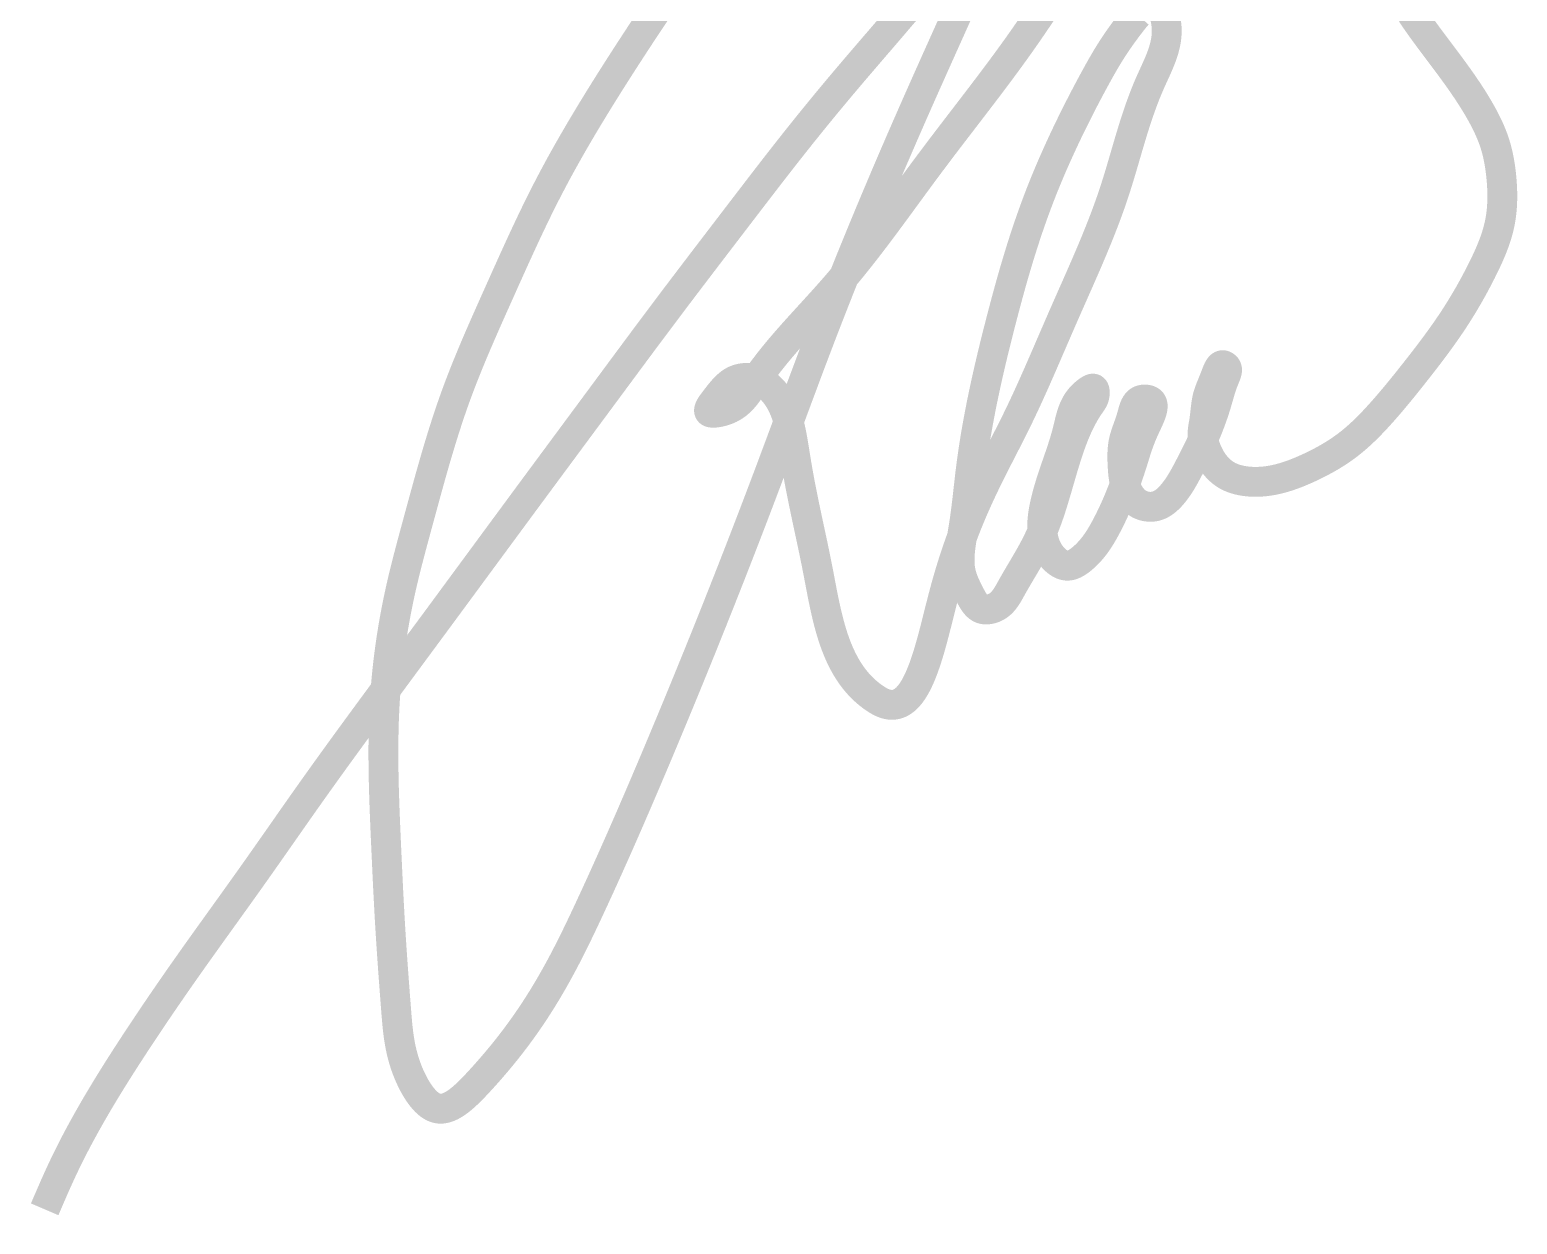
# Model space of a CAD drawing. Header units: inches. Extents: x 541671 to 837720, y 76128 to 1008472.
# Drawn here: x 822024 to 827547, y 789553 to 793988 of the extents above; entities that cross this region are included whole.
import ezdxf
from ezdxf.enums import TextEntityAlignment as Align

# ---------------------------------------------------------------- set-up
doc = ezdxf.new("R2010")
doc.units = ezdxf.units.IN
doc.header["$MEASUREMENT"] = 0
doc.layers.get('0').update_dxf_attribs({"lineweight": 18})
for name, color, linetype, lineweight in [('ISO', 153, 'Continuous', 15), ('LC Net thay', 7, 'Continuous', 25), ('LC Text1', 3, 'Continuous', 20)]:
    doc.layers.add(name, color=color, linetype=linetype, lineweight=lineweight)
doc.styles.add('Khungten', font='VHAVAN_2.TTF', dxfattribs={"width": 0.8, "height": 5000})
doc.styles.add('Title', font='VHAVAN_2.TTF', dxfattribs={"width": 0.8})

# ---------------------------------------------------------------- blocks, each defined once
blk = doc.blocks.new('lcdi fix')
at = {"layer": 'ISO', "ltscale": 2, "const_width": 20}
for points in [[(38894.1, -315.59), (38895.41, -317.57), (38896.37, -318.97), (38897.33, -320.37), (38899.27, -323.15), (38901.24, -325.91), (38903.23, -328.66), (38905.24, -331.39), (38907.26, -334.12), (38909.3, -336.84), (38914.29, -343.47), (38917.46, -347.7), (38919.49, -350.42), (38921.5, -353.15), (38923.5, -355.9), (38925.48, -358.66), (38927.44, -361.43), (38929.37, -364.22), (38931.27, -367.03), (38932.21, -368.44), (38933.14, -369.86), (38934.07, -371.29), (38934.98, -372.72), (38935.88, -374.16), (38936.77, -375.6), (38937.66, -377.06), (38938.53, -378.52), (38939.71, -380.55), (38940.23, -381.46), (38941.07, -382.95), (38941.89, -384.44), (38942.69, -385.94), (38943.48, -387.46), (38944.25, -388.98), (38945, -390.51), (38945.72, -392.05), (38946.42, -393.59), (38947.1, -395.15), (38947.75, -396.72), (38948.37, -398.3), (38948.97, -399.89), (38949.53, -401.48), (38950.05, -403.08), (38950.55, -404.71), (38951.02, -406.34), (38951.45, -407.98), (38951.85, -409.62), (38952.22, -411.28), (38952.56, -412.94), (38952.88, -414.61), (38953.17, -416.28), (38953.44, -417.97), (38953.68, -419.65), (38953.9, -421.34), (38954.11, -423.04), (38954.29, -424.81), (38954.45, -426.44), (38954.6, -428.15), (38954.72, -429.86), (38954.82, -431.57), (38954.9, -433.28), (38954.96, -434.99), (38955, -436.69), (38955.01, -438.4), (38954.99, -440.11), (38954.94, -441.81), (38954.87, -443.52), (38954.77, -445.21), (38954.64, -446.91), (38954.48, -448.6), (38954.28, -450.28), (38954.05, -451.96), (38953.79, -453.63), (38953.49, -455.3), (38953.23, -456.61), (38952.79, -458.6), (38952.39, -460.24), (38951.95, -461.88), (38951.48, -463.5), (38950.98, -465.12), (38950.45, -466.73), (38949.9, -468.34), (38949.32, -469.93), (38948.71, -471.52), (38948.09, -473.11), (38947.44, -474.69), (38946.77, -476.26), (38946.09, -477.82), (38945.39, -479.38), (38944.67, -480.93), (38943.94, -482.48), (38943.21, -484.02), (38941.83, -486.82), (38940.94, -488.62), (38939.39, -491.66), (38937.81, -494.68), (38936.21, -497.68), (38934.58, -500.66), (38932.92, -503.62), (38931.22, -506.56), (38929.5, -509.47), (38927.75, -512.37), (38925.97, -515.25), (38924.15, -518.12), (38922.72, -520.33), (38920.43, -523.78), (38918.52, -526.58), (38916.59, -529.37), (38914.63, -532.13), (38912.64, -534.89), (38910.64, -537.63), (38908.61, -540.35), (38906.57, -543.07), (38904.51, -545.77), (38902.44, -548.46), (38900.35, -551.15), (38898.26, -553.82), (38895.41, -557.43), (38891.94, -561.81), (38889.82, -564.46), (38887.68, -567.09), (38885.54, -569.72), (38883.37, -572.33), (38881.19, -574.93), (38878.99, -577.52), (38876.77, -580.08), (38874.52, -582.63), (38872.88, -584.46), (38871.1, -586.41), (38869.94, -587.66), (38868.78, -588.9), (38867.6, -590.13), (38866.42, -591.36), (38865.22, -592.57), (38864.02, -593.77), (38862.8, -594.96), (38861.57, -596.13), (38860.33, -597.29), (38859.08, -598.44), (38857.81, -599.57), (38856.53, -600.68), (38855.23, -601.77), (38853.92, -602.85), (38852.6, -603.9), (38851.87, -604.47), (38849.9, -605.95), (38848.52, -606.94), (38847.14, -607.91), (38845.73, -608.87), (38844.32, -609.8), (38842.89, -610.71), (38841.44, -611.61), (38839.99, -612.49), (38838.52, -613.35), (38837.04, -614.19), (38835.55, -615.01), (38834.06, -615.82), (38832.55, -616.61), (38831.03, -617.39), (38829.5, -618.15), (38827.97, -618.9), (38826.43, -619.63), (38824.83, -620.37), (38823.32, -621.05), (38821.76, -621.74), (38820.19, -622.41), (38818.61, -623.06), (38817.03, -623.69), (38815.44, -624.3), (38813.84, -624.88), (38812.23, -625.44), (38810.62, -625.97), (38809, -626.47), (38807.37, -626.93), (38805.73, -627.37), (38804.08, -627.77), (38802.42, -628.13), (38801.5, -628.32), (38800.76, -628.46), (38799.92, -628.6), (38799.08, -628.74), (38798.24, -628.87), (38797.4, -628.98), (38796.56, -629.09), (38795.71, -629.18), (38794.87, -629.26), (38794.02, -629.33), (38793.17, -629.39), (38792.32, -629.43), (38791.47, -629.47), (38790.62, -629.49), (38789.77, -629.49), (38788.92, -629.49), (38788.06, -629.47), (38787.21, -629.43), (38786.36, -629.38), (38785.5, -629.32), (38784.65, -629.24), (38783.47, -629.11), (38782.95, -629.05), (38782.09, -628.92), (38781.24, -628.79), (38780.4, -628.63), (38779.55, -628.46), (38778.72, -628.27), (38777.88, -628.06), (38777.06, -627.83), (38776.24, -627.59), (38775.42, -627.32), (38774.62, -627.03), (38773.83, -626.72), (38773.04, -626.39), (38772.27, -626.03), (38771.51, -625.65), (38770.76, -625.25), (38769.68, -624.61), (38769.31, -624.37), (38768.61, -623.89), (38767.92, -623.39), (38767.25, -622.87), (38766.59, -622.32), (38765.95, -621.76), (38765.33, -621.17), (38764.72, -620.57), (38764.13, -619.95), (38763.56, -619.31), (38763.01, -618.66), (38762.47, -618), (38761.95, -617.32), (38761.46, -616.66), (38760.96, -615.93), (38760.49, -615.22), (38760.04, -614.5), (38759.61, -613.77), (38759.19, -613.03), (38758.79, -612.29), (38758.4, -611.53), (38758.03, -610.77), (38757.67, -610), (38757.33, -609.22), (38756.99, -608.43), (38756.68, -607.64), (38756.37, -606.84), (38756.08, -606.04), (38755.9, -605.53), (38755.52, -604.41), (38755.27, -603.59), (38755.03, -602.76), (38754.82, -601.94), (38754.64, -601.11), (38754.49, -600.27), (38754.38, -599.44), (38754.34, -599.02), (38754.31, -598.64), (38754.28, -598.19), (38754.27, -597.77), (38754.28, -596.94), (38754.31, -596.1), (38754.38, -595.26), (38754.47, -594.42), (38754.59, -593.58), (38754.71, -592.74), (38754.85, -591.89), (38755.14, -590.19), (38755.37, -588.83), (38755.66, -586.75), (38755.87, -585.01), (38756.07, -583.27), (38756.26, -581.54), (38756.45, -579.84), (38756.67, -578.16), (38756.78, -577.33), (38756.9, -576.51), (38757.04, -575.71), (38757.18, -574.91), (38757.34, -574.13), (38757.49, -573.46), (38757.69, -572.62), (38757.89, -571.88), (38758.11, -571.15), (38758.34, -570.42), (38758.58, -569.7), (38758.83, -568.98), (38759.1, -568.25), (38759.38, -567.52), (38759.67, -566.78), (38759.97, -566.03), (38760.28, -565.26), (38760.6, -564.48), (38760.93, -563.67), (38761.28, -562.84), (38761.63, -561.98), (38761.98, -561.09), (38762.35, -560.16), (38762.73, -559.21), (38762.92, -558.71), (38763.05, -558.35), (38763.5, -557.17), (38763.9, -556.13), (38764.11, -555.62), (38764.33, -555.12), (38764.55, -554.63), (38764.77, -554.17), (38765.01, -553.72), (38765.25, -553.3), (38765.5, -552.91), (38765.76, -552.56), (38765.9, -552.4), (38766.03, -552.24), (38766.17, -552.1), (38766.32, -551.97), (38766.46, -551.85), (38766.61, -551.74), (38766.76, -551.65), (38766.92, -551.56), (38767.07, -551.5), (38767.24, -551.44), (38767.4, -551.4), (38767.57, -551.38), (38767.74, -551.37), (38767.92, -551.38), (38768.1, -551.4), (38768.36, -551.46), (38768.47, -551.5), (38768.66, -551.57), (38768.85, -551.66), (38769.04, -551.77), (38769.22, -551.89), (38769.4, -552.01), (38769.57, -552.15), (38769.74, -552.3), (38769.95, -552.52), (38770.02, -552.61), (38770.15, -552.78), (38770.25, -552.95), (38770.35, -553.12), (38770.43, -553.3), (38770.5, -553.48), (38770.56, -553.67), (38770.6, -553.86), (38770.63, -554.06), (38770.66, -554.25), (38770.67, -554.45), (38770.66, -554.87), (38770.62, -555.29), (38770.55, -555.72), (38770.45, -556.16), (38770.33, -556.61), (38770.18, -557.06), (38770.02, -557.52), (38769.85, -557.98), (38769.47, -558.9), (38769.15, -559.68), (38768.73, -560.72), (38768.38, -561.6), (38768.05, -562.47), (38767.74, -563.33), (38767.44, -564.18), (38767.15, -565.01), (38766.87, -565.83), (38766.61, -566.64), (38766.35, -567.45), (38766.1, -568.24), (38765.63, -569.82), (38765.18, -571.37), (38764.74, -572.91), (38763.85, -575.99), (38763.58, -576.9), (38762.91, -579.11), (38762.41, -580.68), (38761.89, -582.27), (38761.35, -583.87), (38760.79, -585.48), (38760.22, -587.08), (38759.63, -588.7), (38759.02, -590.31), (38758.4, -591.92), (38757.77, -593.52), (38757.12, -595.12), (38756.43, -596.78), (38755.78, -598.3), (38755.09, -599.87), (38754.4, -601.43), (38753.69, -602.99), (38752.98, -604.53), (38752.25, -606.07), (38751.52, -607.6), (38750.03, -610.65), (38748.51, -613.67), (38746.97, -616.67), (38744.76, -620.9), (38743.84, -622.64), (38743.04, -624.12), (38742.24, -625.6), (38741.41, -627.06), (38740.56, -628.52), (38739.69, -629.97), (38738.78, -631.41), (38738.31, -632.12), (38737.84, -632.83), (38737.35, -633.53), (38736.85, -634.23), (38736.35, -634.93), (38735.83, -635.62), (38735.29, -636.31), (38734.69, -637.06), (38734.19, -637.66), (38733.62, -638.33), (38733.03, -638.99), (38732.43, -639.63), (38731.81, -640.26), (38731.18, -640.87), (38730.54, -641.46), (38729.88, -642.03), (38729.2, -642.58), (38728.51, -643.09), (38727.8, -643.57), (38727.08, -644.03), (38726.71, -644.24), (38726.34, -644.44), (38725.96, -644.63), (38725.58, -644.82), (38725.19, -644.99), (38724.81, -645.15), (38724.41, -645.31), (38724.01, -645.45), (38723.61, -645.58), (38723.21, -645.69), (38722.76, -645.81), (38722.38, -645.89), (38721.96, -645.97), (38721.54, -646.04), (38721.12, -646.1), (38720.69, -646.14), (38720.26, -646.17), (38719.82, -646.19), (38719.39, -646.2), (38718.96, -646.2), (38718.52, -646.18), (38718.09, -646.15), (38717.65, -646.11), (38717.22, -646.06), (38716.79, -646), (38716.35, -645.92), (38715.93, -645.84), (38715.5, -645.74), (38715.08, -645.63), (38714.66, -645.51), (38714.24, -645.38), (38713.83, -645.23), (38713.42, -645.08), (38713.02, -644.91), (38712.63, -644.73), (38712.24, -644.55), (38711.85, -644.35), (38711.62, -644.22), (38711.11, -643.92), (38710.75, -643.69), (38710.39, -643.44), (38710.04, -643.19), (38709.7, -642.93), (38709.37, -642.66), (38709.04, -642.38), (38708.73, -642.1), (38708.41, -641.8), (38708.11, -641.5), (38707.81, -641.19), (38707.52, -640.87), (38706.96, -640.21), (38706.43, -639.52), (38705.92, -638.81), (38705.45, -638.08), (38705, -637.34), (38704.57, -636.57), (38704.18, -635.79), (38703.81, -635), (38703.47, -634.2), (38703.14, -633.35), (38702.87, -632.59), (38702.6, -631.77), (38702.36, -630.96), (38702.15, -630.14), (38701.95, -629.31), (38701.78, -628.48), (38701.62, -627.65), (38701.48, -626.82), (38701.36, -625.98), (38701.25, -625.14), (38701.15, -624.29), (38701.06, -623.45), (38700.99, -622.6), (38700.86, -620.89), (38700.75, -619.04), (38700.67, -617.45), (38700.6, -615.73), (38700.56, -614), (38700.55, -612.28), (38700.55, -611.42), (38700.57, -610.57), (38700.6, -609.71), (38700.64, -608.87), (38700.7, -608.02), (38700.77, -607.18), (38700.85, -606.35), (38700.95, -605.52), (38701.06, -604.7), (38701.19, -603.89), (38701.28, -603.41), (38701.51, -602.28), (38701.7, -601.49), (38701.89, -600.7), (38702.11, -599.92), (38702.34, -599.14), (38702.57, -598.36), (38702.82, -597.59), (38703.35, -596.03), (38703.9, -594.46), (38704.47, -592.87), (38705.04, -591.25), (38705.33, -590.43), (38705.61, -589.59), (38705.9, -588.75), (38706.17, -587.89), (38706.45, -587.02), (38706.71, -586.13), (38706.85, -585.65), (38707.22, -584.31), (38707.73, -582.46), (38708, -581.56), (38708.29, -580.67), (38708.44, -580.23), (38708.61, -579.8), (38708.77, -579.39), (38708.95, -578.98), (38709.14, -578.58), (38709.34, -578.19), (38709.54, -577.82), (38709.76, -577.46), (38710, -577.12), (38710.24, -576.79), (38710.5, -576.47), (38710.77, -576.18), (38711.06, -575.91), (38711.37, -575.65), (38711.69, -575.42), (38712.04, -575.2), (38712.4, -575.01), (38712.95, -574.78), (38713.17, -574.71), (38713.59, -574.59), (38714.03, -574.5), (38714.47, -574.43), (38714.92, -574.39), (38715.38, -574.37), (38715.83, -574.38), (38716.28, -574.4), (38716.73, -574.45), (38717.16, -574.52), (38717.58, -574.61), (38717.98, -574.73), (38718.36, -574.86), (38718.78, -575.05), (38719.04, -575.19), (38719.33, -575.38), (38719.6, -575.59), (38719.83, -575.82), (38720.04, -576.07), (38720.23, -576.34), (38720.39, -576.62), (38720.52, -576.91), (38720.63, -577.23), (38720.72, -577.55), (38720.78, -577.89), (38720.83, -578.25), (38720.85, -578.61), (38720.85, -578.99), (38720.83, -579.39), (38720.8, -579.79), (38720.75, -580.2), (38720.68, -580.63), (38720.59, -581.06), (38720.49, -581.5), (38720.38, -581.95), (38720.25, -582.41), (38720.11, -582.88), (38719.95, -583.35), (38719.79, -583.83), (38719.61, -584.32), (38719.43, -584.81), (38719.23, -585.3), (38718.82, -586.3), (38718.39, -587.31), (38717.93, -588.33), (38717.46, -589.35), (38716.51, -591.38), (38716.04, -592.37), (38715.6, -593.34), (38715.15, -594.32), (38714.73, -595.26), (38714.32, -596.19), (38713.93, -597.09), (38713.56, -597.98), (38713.2, -598.85), (38712.86, -599.71), (38712.53, -600.56), (38712.21, -601.39), (38711.91, -602.2), (38711.61, -603.01), (38711.32, -603.8), (38711.05, -604.59), (38710.78, -605.36), (38710.52, -606.13), (38710.27, -606.89), (38709.78, -608.38), (38709.31, -609.86), (38708.41, -612.79), (38707.96, -614.26), (38707.38, -616.13), (38707.04, -617.22), (38706.56, -618.72), (38706.06, -620.24), (38705.55, -621.78), (38705.03, -623.32), (38704.5, -624.88), (38703.95, -626.45), (38703.39, -628.03), (38702.82, -629.61), (38702.23, -631.21), (38701.63, -632.81), (38701.02, -634.41), (38700.4, -636.02), (38699.76, -637.63), (38699.11, -639.24), (38698.45, -640.85), (38697.78, -642.46), (38697.1, -644.06), (38696.4, -645.66), (38695.69, -647.26), (38694.97, -648.85), (38694.24, -650.43), (38693.5, -652.01), (38692.74, -653.57), (38691.98, -655.13), (38691.2, -656.67), (38690.42, -658.19), (38689.62, -659.71), (38688.82, -661.18), (38687.99, -662.68), (38687.15, -664.15), (38686.3, -665.59), (38685.42, -667.02), (38684.52, -668.42), (38683.58, -669.81), (38683.1, -670.5), (38682.61, -671.18), (38682.11, -671.86), (38681.6, -672.53), (38681.08, -673.19), (38680.55, -673.85), (38680.01, -674.51), (38679.45, -675.16), (38678.88, -675.81), (38678.3, -676.44), (38677.7, -677.08), (38677.09, -677.71), (38676.46, -678.33), (38675.82, -678.95), (38675.16, -679.56), (38674.6, -680.06), (38673.79, -680.76), (38673.09, -681.35), (38672.37, -681.92), (38671.63, -682.47), (38670.89, -682.99), (38670.13, -683.48), (38669.75, -683.71), (38669.37, -683.93), (38668.98, -684.14), (38668.59, -684.34), (38668.21, -684.53), (38667.81, -684.71), (38667.42, -684.87), (38667.03, -685.02), (38666.64, -685.15), (38666.24, -685.27), (38665.85, -685.37), (38665.45, -685.46), (38665.05, -685.53), (38664.66, -685.58), (38664.26, -685.62), (38663.86, -685.63), (38663.47, -685.63), (38663.07, -685.6), (38662.68, -685.56), (38662.28, -685.5), (38661.89, -685.42), (38661.5, -685.32), (38661.11, -685.2), (38660.72, -685.07), (38660.33, -684.92), (38659.95, -684.76), (38659.57, -684.58), (38659.19, -684.38), (38658.81, -684.18), (38658.44, -683.96), (38658.07, -683.72), (38657.71, -683.47), (38657.34, -683.22), (38656.99, -682.95), (38656.63, -682.67), (38656.28, -682.38), (38655.94, -682.08), (38655.6, -681.77), (38654.94, -681.13), (38654.3, -680.46), (38653.69, -679.77), (38653.1, -679.06), (38652.54, -678.33), (38652.07, -677.68), (38651.51, -676.84), (38651.04, -676.09), (38650.6, -675.33), (38650.19, -674.57), (38649.81, -673.79), (38649.46, -673.02), (38649.13, -672.23), (38648.83, -671.44), (38648.56, -670.65), (38648.31, -669.85), (38648.08, -669.05), (38647.87, -668.24), (38647.69, -667.42), (38647.56, -666.81), (38647.38, -665.78), (38647.25, -664.96), (38647.15, -664.13), (38647.06, -663.29), (38646.99, -662.46), (38646.94, -661.62), (38646.9, -660.78), (38646.88, -659.93), (38646.88, -659.08), (38646.89, -658.24), (38646.92, -657.39), (38646.96, -656.53), (38647.01, -655.68), (38647.08, -654.83), (38647.16, -653.97), (38647.25, -653.11), (38647.35, -652.26), (38647.47, -651.4), (38647.59, -650.55), (38647.87, -648.83), (38648.18, -647.13), (38648.52, -645.42), (38648.89, -643.75), (38649.28, -642.04), (38649.7, -640.36), (38650.13, -638.69), (38650.58, -637.03), (38651.04, -635.38), (38651.53, -633.73), (38652.02, -632.09), (38652.53, -630.45), (38653.05, -628.82), (38654.11, -625.58), (38655.2, -622.35), (38656.3, -619.13), (38657.41, -615.93), (38658.51, -612.73), (38659.59, -609.53), (38660.64, -606.33), (38661.15, -604.73), (38661.65, -603.13), (38662.13, -601.53), (38662.6, -599.92), (38663.05, -598.31), (38663.49, -596.7), (38664, -594.72), (38664.31, -593.46), (38665.08, -590.22), (38665.47, -588.6), (38665.89, -586.99), (38666.11, -586.19), (38666.34, -585.39), (38666.58, -584.6), (38666.83, -583.81), (38667.1, -583.02), (38667.38, -582.24), (38667.68, -581.46), (38667.99, -580.69), (38668.33, -579.92), (38668.68, -579.16), (38669.06, -578.4), (38669.46, -577.66), (38669.89, -576.91), (38670.34, -576.18), (38670.82, -575.46), (38671.33, -574.74), (38671.87, -574.03), (38672.45, -573.33), (38673.05, -572.64), (38673.69, -571.96), (38674.37, -571.29), (38674.72, -570.96), (38675.08, -570.63), (38675.45, -570.31), (38675.83, -569.98), (38676.22, -569.66), (38676.62, -569.35), (38677.04, -569.03), (38677.46, -568.72), (38677.78, -568.49), (38678.33, -568.11), (38678.78, -567.83), (38679.22, -567.57), (38679.43, -567.46), (38679.64, -567.35), (38679.85, -567.26), (38680.05, -567.19), (38680.25, -567.13), (38680.44, -567.08), (38680.62, -567.06), (38680.79, -567.05), (38680.95, -567.07), (38681.1, -567.11), (38681.23, -567.16), (38681.37, -567.26), (38681.48, -567.37), (38681.59, -567.5), (38681.68, -567.65), (38681.76, -567.82), (38681.83, -568.01), (38681.9, -568.21), (38681.95, -568.42), (38681.99, -568.65), (38682.02, -568.88), (38682.05, -569.13), (38682.08, -569.63), (38682.07, -570.15), (38682.03, -570.87), (38681.99, -571.17), (38681.92, -571.65), (38681.82, -572.11), (38681.71, -572.56), (38681.58, -572.99), (38681.43, -573.4), (38681.27, -573.8), (38681.1, -574.19), (38680.91, -574.57), (38680.72, -574.94), (38680.51, -575.3), (38680.3, -575.65), (38679.85, -576.33), (38679.38, -577), (38678.84, -577.76), (38677.54, -579.69), (38676.65, -581.07), (38675.79, -582.47), (38674.96, -583.89), (38674.15, -585.34), (38673.36, -586.8), (38672.59, -588.28), (38671.85, -589.79), (38671.12, -591.31), (38670.41, -592.84), (38669.73, -594.39), (38669.06, -595.96), (38668.41, -597.54), (38667.77, -599.13), (38667.15, -600.73), (38666.54, -602.35), (38665.95, -603.97), (38665.37, -605.6), (38664.81, -607.24), (38664.25, -608.89), (38663.71, -610.54), (38663.17, -612.2), (38662.13, -615.53), (38661.11, -618.87), (38660.02, -622.55), (38659.15, -625.54), (38658.18, -628.87), (38657.22, -632.18), (38656.26, -635.48), (38655.28, -638.76), (38654.29, -642.03), (38653.28, -645.28), (38652.76, -646.89), (38652.23, -648.5), (38651.69, -650.11), (38651.15, -651.7), (38650.59, -653.29), (38650.02, -654.87), (38649.44, -656.45), (38648.84, -658.02), (38648.23, -659.58), (38647.6, -661.13), (38646.96, -662.67), (38646.31, -664.21), (38645.63, -665.73), (38644.64, -667.87), (38644.22, -668.76), (38643.49, -670.26), (38642.74, -671.75), (38641.97, -673.23), (38641.19, -674.71), (38640.39, -676.18), (38639.58, -677.64), (38638.76, -679.11), (38637.09, -682.03), (38635.39, -684.95), (38633.66, -687.88), (38631.92, -690.82), (38630.18, -693.78), (38628.44, -696.77), (38627.58, -698.28), (38626.35, -700.47), (38625.02, -702.86), (38624.15, -704.38), (38623.71, -705.12), (38623.25, -705.86), (38622.78, -706.58), (38622.29, -707.29), (38621.79, -707.99), (38621.27, -708.66), (38620.73, -709.31), (38620.16, -709.94), (38619.57, -710.54), (38619.26, -710.84), (38618.95, -711.12), (38618.63, -711.4), (38618.3, -711.67), (38617.97, -711.93), (38617.63, -712.18), (38617.27, -712.43), (38616.91, -712.66), (38616.55, -712.89), (38616.01, -713.19), (38615.78, -713.31), (38615.38, -713.51), (38614.98, -713.7), (38614.57, -713.87), (38614.15, -714.04), (38613.73, -714.19), (38613.3, -714.33), (38612.87, -714.46), (38612.43, -714.57), (38611.99, -714.67), (38611.56, -714.76), (38611.12, -714.83), (38610.68, -714.89), (38610.24, -714.93), (38609.81, -714.96), (38609.38, -714.97), (38608.95, -714.96), (38608.53, -714.93), (38608.11, -714.89), (38607.7, -714.83), (38607.29, -714.75), (38606.9, -714.65), (38606.47, -714.52), (38606.14, -714.39), (38605.77, -714.23), (38605.41, -714.06), (38605.07, -713.86), (38604.73, -713.65), (38604.4, -713.42), (38604.07, -713.17), (38603.76, -712.91), (38603.45, -712.64), (38603.15, -712.35), (38602.86, -712.05), (38602.58, -711.73), (38602.3, -711.41), (38602.03, -711.07), (38601.76, -710.72), (38601.5, -710.37), (38601.25, -710.01), (38600.75, -709.25), (38600.28, -708.48), (38599.82, -707.68), (38599.37, -706.87), (38598.25, -704.71), (38597.69, -703.61), (38596.89, -702.01), (38596.5, -701.21), (38596.12, -700.43), (38595.75, -699.64), (38595.39, -698.86), (38595.04, -698.08), (38594.71, -697.31), (38594.39, -696.53), (38594.08, -695.76), (38593.79, -694.98), (38593.51, -694.21), (38593.25, -693.43), (38593.01, -692.65), (38592.78, -691.86), (38592.58, -691.08), (38592.42, -690.4), (38592.23, -689.49), (38592.08, -688.69), (38591.95, -687.88), (38591.84, -687.07), (38591.75, -686.25), (38591.68, -685.43), (38591.62, -684.61), (38591.58, -683.78), (38591.56, -682.95), (38591.54, -682.12), (38591.55, -681.28), (38591.56, -680.44), (38591.59, -679.6), (38591.63, -678.75), (38591.68, -677.9), (38591.75, -677.05), (38591.82, -676.2), (38591.99, -674.48), (38592.2, -672.76), (38592.43, -671.04), (38592.68, -669.31), (38592.96, -667.58), (38593.53, -664.11), (38594.11, -660.65), (38594.27, -659.66), (38594.66, -657.21), (38594.91, -655.5), (38595.16, -653.79), (38595.62, -650.39), (38596.06, -647), (38596.47, -643.63), (38596.86, -640.27), (38597.62, -633.57), (38598.37, -626.9), (38598.76, -623.56), (38599.06, -621.19), (38599.61, -616.89), (38600.07, -613.55), (38600.55, -610.21), (38601.05, -606.87), (38601.57, -603.53), (38602.11, -600.19), (38602.67, -596.85), (38603.25, -593.51), (38603.85, -590.17), (38604.47, -586.82), (38605.1, -583.48), (38605.75, -580.14), (38606.41, -576.8), (38607.09, -573.47), (38607.79, -570.13), (38608.5, -566.8), (38609.22, -563.47), (38609.96, -560.14), (38610.71, -556.81), (38611.47, -553.49), (38612.24, -550.17), (38613.03, -546.85), (38613.82, -543.54), (38614.62, -540.23), (38616.25, -533.63), (38617.92, -527.04), (38619.48, -520.96), (38621.32, -513.94), (38623.06, -507.42), (38623.94, -504.17), (38624.83, -500.92), (38625.73, -497.67), (38626.65, -494.43), (38627.57, -491.19), (38628.51, -487.96), (38629.46, -484.73), (38630.43, -481.5), (38631.41, -478.27), (38632.4, -475.04), (38633.42, -471.82), (38634.45, -468.59), (38635.5, -465.37), (38636.56, -462.15), (38637.65, -458.92), (38638.76, -455.7), (38639.89, -452.48), (38641.04, -449.25), (38642.22, -446.03), (38643.41, -442.8), (38644.64, -439.57), (38645.88, -436.34), (38647.36, -432.6), (38648.46, -429.87), (38649.79, -426.63), (38651.14, -423.39), (38652.51, -420.16), (38653.9, -416.93), (38655.32, -413.71), (38656.75, -410.5), (38658.2, -407.3), (38659.66, -404.11), (38661.13, -400.93), (38662.62, -397.78), (38664.12, -394.64), (38665.62, -391.52), (38667.14, -388.43), (38668.66, -385.36), (38670.18, -382.32), (38671.7, -379.31), (38673.23, -376.33), (38674.75, -373.38), (38676.27, -370.47), (38677.79, -367.6), (38678.54, -366.18), (38679.3, -364.76), (38680.05, -363.36), (38680.8, -361.97), (38681.55, -360.59), (38682.3, -359.22), (38683.04, -357.86), (38683.97, -356.18), (38684.52, -355.18), (38685.26, -353.85), (38686.74, -351.22), (38688.25, -348.6), (38689.02, -347.29), (38689.8, -345.97), (38690.6, -344.64), (38691.42, -343.3), (38692.26, -341.94), (38693.13, -340.57), (38694.02, -339.18), (38694.94, -337.77), (38695.42, -337.06), (38695.9, -336.33), (38696.39, -335.61), (38696.89, -334.87), (38697.4, -334.13), (38697.91, -333.38), (38698.44, -332.62), (38698.98, -331.85), (38699.53, -331.08), (38700.09, -330.3), (38700.66, -329.5), (38701.24, -328.7), (38701.83, -327.88), (38702.44, -327.06), (38703.06, -326.23), (38703.69, -325.38), (38704.65, -324.11), (38704.99, -323.66), (38705.66, -322.78), (38706.34, -321.89), (38707.74, -320.12), (38708.45, -319.24), (38709.17, -318.37), (38709.89, -317.51), (38710.62, -316.67)], [(38728.4, -315.88), (38728.69, -316.79), (38729.04, -318.01), (38729.2, -318.64), (38729.41, -319.55), (38729.6, -320.46), (38729.77, -321.36), (38729.91, -322.26), (38730.02, -323.16), (38730.12, -324.04), (38730.19, -324.93), (38730.24, -325.81), (38730.27, -326.68), (38730.28, -327.55), (38730.26, -328.42), (38730.23, -329.28), (38730.18, -330.13), (38730.11, -330.99), (38730.03, -331.84), (38729.92, -332.68), (38729.8, -333.53), (38729.66, -334.36), (38729.51, -335.2), (38729.34, -336.03), (38729.16, -336.86), (38728.96, -337.68), (38728.76, -338.51), (38728.53, -339.33), (38728.3, -340.14), (38728.05, -340.96), (38727.8, -341.77), (38727.53, -342.58), (38727.25, -343.39), (38726.67, -345), (38726.05, -346.6), (38725.4, -348.2), (38724.73, -349.79), (38724.04, -351.38), (38723.34, -352.96), (38721.9, -356.12), (38720.46, -359.28), (38719.74, -360.86), (38719.23, -362.01), (38718.35, -364.03), (38717.67, -365.62), (38717.01, -367.21), (38716.37, -368.8), (38715.73, -370.4), (38715.11, -372), (38714.5, -373.6), (38713.9, -375.21), (38713.31, -376.82), (38712.73, -378.42), (38711.6, -381.65), (38710.51, -384.88), (38709.45, -388.11), (38708.41, -391.35), (38707.4, -394.59), (38706.42, -397.84), (38705.44, -401.08), (38704.48, -404.33), (38702.58, -410.82), (38700.69, -417.3), (38699.73, -420.53), (38698.77, -423.76), (38697.78, -426.98), (38696.78, -430.19), (38695.76, -433.39), (38695.1, -435.42), (38693.64, -439.77), (38692.54, -442.95), (38691.41, -446.11), (38690.26, -449.27), (38689.09, -452.42), (38687.89, -455.56), (38686.67, -458.7), (38685.43, -461.84), (38684.18, -464.96), (38682.9, -468.09), (38681.61, -471.21), (38680.31, -474.33), (38678.99, -477.45), (38677.66, -480.57), (38676.32, -483.69), (38674.96, -486.8), (38672.23, -493.05), (38669.47, -499.3), (38666.7, -505.57), (38663.91, -511.87), (38661.12, -518.22), (38658.36, -524.55), (38655.6, -530.93), (38652.84, -537.3), (38650.09, -543.66), (38648.72, -546.83), (38647.35, -549.99), (38645.97, -553.13), (38644.6, -556.26), (38643.23, -559.37), (38641.86, -562.47), (38640.49, -565.54), (38639.11, -568.58), (38637.74, -571.61), (38636.37, -574.6), (38634.99, -577.56), (38633.61, -580.49), (38631.93, -584.02), (38630.85, -586.25), (38629.47, -589.08), (38628.09, -591.87), (38626.7, -594.64), (38625.32, -597.39), (38623.93, -600.12), (38622.55, -602.83), (38619.78, -608.23), (38617.02, -613.63), (38614.27, -619.04), (38612.9, -621.76), (38611.53, -624.51), (38610.17, -627.27), (38608.81, -630.06), (38607.45, -632.87), (38606.11, -635.72), (38604.76, -638.61), (38604.09, -640.07), (38603.42, -641.54), (38602.76, -643.02), (38602.09, -644.51), (38601.43, -646.01), (38600.77, -647.53), (38600.11, -649.06), (38599.45, -650.6), (38598.8, -652.16), (38598.14, -653.74), (38597.49, -655.32), (38596.84, -656.93), (38596.19, -658.55), (38595.55, -660.18), (38594.91, -661.84), (38594.26, -663.51), (38593.63, -665.2), (38592.99, -666.9), (38592.36, -668.63), (38591.72, -670.38), (38591.1, -672.14), (38590.47, -673.93), (38589.85, -675.74), (38589.22, -677.57), (38588.61, -679.42), (38587.99, -681.29), (38587.38, -683.19), (38586.77, -685.11), (38586.16, -687.06), (38585.56, -689.03), (38584.96, -691.02), (38584.36, -693.04), (38583.76, -695.09), (38583.17, -697.16), (38582.58, -699.26), (38582, -701.38), (38581.25, -704.17), (38580.84, -705.72), (38580.26, -707.93), (38579.69, -710.16), (38579.11, -712.42), (38578.54, -714.68), (38577.4, -719.25), (38576.24, -723.84), (38575.07, -728.42), (38574.47, -730.71), (38573.87, -732.98), (38573.27, -735.23), (38572.65, -737.47), (38572.03, -739.68), (38571.4, -741.87), (38570.75, -744.03), (38570.1, -746.16), (38569.76, -747.21), (38569.43, -748.25), (38569.09, -749.28), (38568.75, -750.3), (38568.4, -751.31), (38568.05, -752.31), (38567.7, -753.3), (38567.35, -754.27), (38566.99, -755.24), (38566.62, -756.19), (38566.25, -757.12), (38565.88, -758.05), (38565.5, -758.96), (38565.12, -759.85), (38564.74, -760.73), (38564.35, -761.6), (38563.95, -762.45), (38563.55, -763.28), (38563.15, -764.09), (38562.74, -764.89), (38562.32, -765.67), (38561.9, -766.44), (38561.48, -767.18), (38561.05, -767.91), (38560.61, -768.61), (38560.17, -769.3), (38559.72, -769.97), (38559.27, -770.61), (38558.81, -771.24), (38558.35, -771.84), (38557.87, -772.42), (38557.4, -772.98), (38556.91, -773.52), (38556.42, -774.03), (38555.93, -774.52), (38555.42, -774.99), (38554.91, -775.43), (38554.39, -775.85), (38553.87, -776.24), (38553.34, -776.6), (38552.8, -776.94), (38552.25, -777.26), (38551.7, -777.54), (38551.14, -777.8), (38550.57, -778.03), (38550, -778.23), (38549.41, -778.41), (38548.82, -778.55), (38548.22, -778.67), (38547.61, -778.75), (38547, -778.8), (38546.37, -778.83), (38545.74, -778.82), (38545.1, -778.78), (38544.45, -778.71), (38543.79, -778.6), (38543.12, -778.46), (38542.45, -778.29), (38541.76, -778.09), (38541.07, -777.85), (38540.36, -777.57), (38539.88, -777.37), (38538.93, -776.92), (38538.2, -776.55), (38537.47, -776.14), (38536.73, -775.71), (38536, -775.26), (38535.26, -774.79), (38534.54, -774.3), (38533.81, -773.8), (38533.25, -773.39), (38532.4, -772.76), (38531.71, -772.23), (38531.03, -771.7), (38530.35, -771.15), (38529.69, -770.6), (38529.04, -770.04), (38528.4, -769.47), (38527.77, -768.89), (38527.15, -768.31), (38526.54, -767.72), (38525.93, -767.12), (38525.34, -766.51), (38524.76, -765.9), (38524.18, -765.28), (38523.62, -764.65), (38523.06, -764.02), (38522.52, -763.38), (38521.98, -762.73), (38521.45, -762.08), (38520.93, -761.42), (38520.41, -760.75), (38519.91, -760.08), (38519.41, -759.4), (38518.93, -758.71), (38518.45, -758.02), (38517.51, -756.62), (38516.61, -755.2), (38515.73, -753.76), (38514.89, -752.29), (38514.08, -750.8), (38513.29, -749.3), (38512.53, -747.77), (38511.79, -746.23), (38511.08, -744.67), (38510.4, -743.09), (38509.74, -741.5), (38509.1, -739.89), (38508.49, -738.27), (38507.89, -736.63), (38507.32, -734.98), (38506.76, -733.32), (38506.23, -731.65), (38505.71, -729.96), (38505.21, -728.27), (38504.73, -726.56), (38504.26, -724.85), (38503.81, -723.13), (38503.37, -721.41), (38502.94, -719.68), (38502.53, -717.94), (38502.12, -716.2), (38501.73, -714.45), (38501.35, -712.7), (38500.61, -709.2), (38499.9, -705.69), (38499.21, -702.18), (38498.54, -698.69), (38497.88, -695.21), (38497.22, -691.75), (38496.66, -688.85), (38495.89, -684.91), (38495.21, -681.54), (38494.52, -678.19), (38493.83, -674.86), (38493.14, -671.55), (38492.44, -668.26), (38491.04, -661.71), (38489.64, -655.19), (38488.26, -648.66), (38487.58, -645.39), (38486.9, -642.11), (38486.23, -638.82), (38485.57, -635.51), (38484.93, -632.19), (38484.29, -628.84), (38483.67, -625.46), (38483.06, -622.06), (38482.47, -618.62), (38482.18, -616.89), (38481.8, -614.55), (38481.33, -611.64), (38480.78, -608.11), (38480.2, -604.56), (38479.9, -602.79), (38479.59, -601.03), (38479.27, -599.26), (38478.93, -597.51), (38478.57, -595.76), (38478.19, -594.03), (38477.79, -592.31), (38477.36, -590.6), (38476.9, -588.91), (38476.41, -587.24), (38476.16, -586.42), (38475.89, -585.6), (38475.62, -584.78), (38475.33, -583.97), (38475.04, -583.17), (38474.74, -582.37), (38474.43, -581.58), (38474.11, -580.8), (38473.77, -580.02), (38473.43, -579.25), (38473.07, -578.49), (38472.71, -577.74), (38472.33, -576.99), (38471.94, -576.26), (38471.54, -575.53), (38471.12, -574.81), (38470.69, -574.1), (38470.25, -573.4), (38469.79, -572.71), (38469.32, -572.03), (38468.84, -571.36), (38468.34, -570.7), (38467.83, -570.05), (38467.3, -569.41), (38466.75, -568.79), (38466.19, -568.17), (38465.62, -567.57), (38465.03, -566.97), (38464.27, -566.26), (38463.79, -565.83), (38463.15, -565.27), (38462.49, -564.74), (38461.81, -564.22), (38461.12, -563.72), (38460.41, -563.24), (38459.68, -562.79), (38458.94, -562.36), (38458.18, -561.96), (38457.41, -561.59), (38456.61, -561.26), (38455.81, -560.95), (38455.4, -560.82), (38454.99, -560.69), (38454.57, -560.57), (38454.14, -560.46), (38453.29, -560.27), (38452.43, -560.12), (38451.56, -560.01), (38450.69, -559.93), (38449.82, -559.88), (38448.96, -559.88), (38448.09, -559.9), (38447.24, -559.96), (38446.4, -560.05), (38445.58, -560.18), (38444.38, -560.43), (38443.99, -560.53), (38443.23, -560.75), (38442.5, -561), (38441.78, -561.28), (38441.08, -561.59), (38440.4, -561.93), (38439.73, -562.3), (38439.08, -562.7), (38438.43, -563.13), (38437.8, -563.58), (38437.18, -564.07), (38436.57, -564.58), (38435.96, -565.12), (38435.36, -565.69), (38434.76, -566.28), (38434.16, -566.9), (38433.56, -567.55), (38432.96, -568.22), (38432.36, -568.92), (38431.75, -569.64), (38431.14, -570.39), (38430.52, -571.16), (38429.89, -571.96), (38429.25, -572.78), (38428.6, -573.62), (38427.95, -574.47), (38427.26, -575.38), (38426.59, -576.27), (38425.94, -577.17), (38425.63, -577.61), (38425.34, -578.05), (38425.07, -578.47), (38424.81, -578.89), (38424.57, -579.3), (38424.36, -579.7), (38424.18, -580.08), (38424.03, -580.45), (38423.9, -580.8), (38423.85, -580.96), (38423.82, -581.13), (38423.78, -581.29), (38423.76, -581.44), (38423.75, -581.58), (38423.75, -581.73), (38423.76, -581.86), (38423.78, -581.99), (38423.82, -582.11), (38423.86, -582.23), (38423.91, -582.34), (38423.97, -582.42), (38424.06, -582.53), (38424.15, -582.62), (38424.26, -582.7), (38424.37, -582.78), (38424.5, -582.85), (38424.63, -582.91), (38424.78, -582.96), (38424.93, -583.01), (38425.1, -583.06), (38425.27, -583.09), (38425.64, -583.15), (38426.04, -583.19), (38426.47, -583.2), (38426.92, -583.2), (38427.4, -583.18), (38427.89, -583.14), (38428.39, -583.09), (38428.91, -583.02), (38429.44, -582.94), (38429.97, -582.85), (38431.04, -582.63), (38431.57, -582.51), (38431.92, -582.42), (38432.61, -582.24), (38433.12, -582.1), (38433.61, -581.95), (38434.1, -581.8), (38434.58, -581.63), (38435.05, -581.47), (38435.51, -581.29), (38435.97, -581.11), (38436.85, -580.74), (38437.71, -580.34), (38438.53, -579.92), (38439.33, -579.47), (38440.1, -579.01), (38440.85, -578.53), (38441.56, -578.03), (38442.26, -577.52), (38442.93, -576.98), (38443.58, -576.43), (38444.21, -575.87), (38444.82, -575.29), (38445.42, -574.7), (38445.99, -574.1), (38446.55, -573.48), (38447.1, -572.85), (38447.63, -572.22), (38448.15, -571.57), (38448.65, -570.91), (38449.15, -570.25), (38449.64, -569.58), (38450.12, -568.91), (38451.06, -567.54), (38451.99, -566.16), (38452.9, -564.77), (38454.19, -562.81), (38454.74, -561.99), (38455.68, -560.61), (38456.63, -559.23), (38457.6, -557.87), (38458.57, -556.51), (38459.55, -555.15), (38460.55, -553.81), (38461.56, -552.47), (38462.58, -551.13), (38463.6, -549.8), (38464.64, -548.48), (38465.69, -547.16), (38466.74, -545.84), (38468.88, -543.22), (38471.04, -540.62), (38473.24, -538.04), (38475.45, -535.47), (38477.7, -532.91), (38479.95, -530.36), (38482.23, -527.82), (38484.52, -525.28), (38489.12, -520.22), (38493.74, -515.16), (38498.35, -510.1), (38500.65, -507.56), (38502.93, -505.01), (38505.21, -502.45), (38508.28, -498.94), (38509.7, -497.3), (38511.91, -494.7), (38514.11, -492.1), (38516.28, -489.48), (38518.44, -486.85), (38520.59, -484.2), (38522.71, -481.55), (38524.83, -478.89), (38526.93, -476.22), (38529.01, -473.54), (38531.09, -470.85), (38533.15, -468.16), (38535.2, -465.46), (38537.25, -462.75), (38541.31, -457.32), (38545.35, -451.87), (38549.37, -446.41), (38553.37, -440.94), (38561.38, -430), (38565.39, -424.54), (38569.42, -419.09), (38571.45, -416.36), (38577.56, -408.24), (38581.67, -402.83), (38585.78, -397.43), (38594.05, -386.66), (38602.31, -375.88), (38606.43, -370.48), (38610.54, -365.08), (38614.63, -359.65), (38618.69, -354.22), (38622.72, -348.76), (38624.73, -346.02), (38626.72, -343.27), (38628.71, -340.52), (38630.68, -337.77), (38632.64, -335), (38634.58, -332.24), (38636.53, -329.44), (38638.46, -326.65), (38640.37, -323.86), (38642.28, -321.05), (38644.17, -318.24), (38646.06, -315.42)], [(38388.08, -314.5), (38383.24, -321.77), (38379.5, -327.43), (38375.77, -333.11), (38372.06, -338.79), (38368.37, -344.48), (38364.69, -350.19), (38361.04, -355.9), (38357.4, -361.64), (38353.79, -367.39), (38350.43, -372.8), (38346.66, -378.94), (38343.13, -384.74), (38341.38, -387.65), (38339.64, -390.57), (38337.91, -393.49), (38336.19, -396.42), (38334.48, -399.35), (38332.77, -402.29), (38331.08, -405.23), (38329.41, -408.18), (38327.74, -411.14), (38326.09, -414.1), (38324.44, -417.07), (38322.82, -420.05), (38321.2, -423.03), (38319.6, -426.03), (38318.02, -429.03), (38315.9, -433.1), (38314.89, -435.05), (38313.35, -438.07), (38311.82, -441.1), (38310.31, -444.13), (38308.81, -447.18), (38307.33, -450.23), (38305.85, -453.28), (38304.39, -456.34), (38302.93, -459.41), (38301.49, -462.48), (38298.62, -468.63), (38295.79, -474.8), (38292.97, -480.98), (38290.18, -487.17), (38287.39, -493.36), (38283.29, -502.53), (38279.06, -511.97), (38276.3, -518.17), (38273.55, -524.39), (38270.83, -530.61), (38269.48, -533.73), (38268.14, -536.85), (38266.81, -539.97), (38265.49, -543.1), (38264.19, -546.23), (38262.9, -549.37), (38261.62, -552.51), (38260.36, -555.66), (38259.11, -558.81), (38257.88, -561.97), (38256.67, -565.14), (38255.48, -568.31), (38253.99, -572.37), (38253.16, -574.69), (38252.03, -577.88), (38250.92, -581.09), (38249.83, -584.3), (38248.76, -587.51), (38247.71, -590.74), (38246.67, -593.97), (38245.65, -597.2), (38244.64, -600.44), (38243.65, -603.69), (38242.67, -606.94), (38241.7, -610.19), (38240.74, -613.45), (38239.8, -616.71), (38238.86, -619.97), (38237.01, -626.51), (38235.19, -633.06), (38233.39, -639.61), (38231.6, -646.16), (38228.81, -656.43), (38226.26, -665.83), (38224.5, -672.39), (38222.77, -678.95), (38221.92, -682.23), (38221.08, -685.52), (38220.26, -688.81), (38219.45, -692.11), (38218.66, -695.41), (38217.52, -700.34), (38217.15, -702.02), (38216.42, -705.34), (38215.72, -708.66), (38215.04, -711.99), (38214.38, -715.32), (38213.75, -718.66), (38213.14, -722), (38212.55, -725.35), (38211.99, -728.7), (38211.45, -732.05), (38210.93, -735.41), (38210.44, -738.77), (38209.98, -742.14), (38209.53, -745.51), (38209.11, -748.88), (38208.72, -752.25), (38208.35, -755.63), (38208.01, -759.01), (38207.69, -762.39), (38207.39, -765.77), (38207.03, -770.48), (38206.88, -772.55), (38206.66, -775.93), (38206.47, -779.32), (38206.3, -782.71), (38206.15, -786.11), (38206.02, -789.5), (38205.92, -792.89), (38205.83, -796.29), (38205.77, -799.68), (38205.72, -803.08), (38205.69, -806.47), (38205.68, -809.87), (38205.68, -813.27), (38205.7, -816.66), (38205.73, -820.06), (38205.78, -823.46), (38205.84, -826.85), (38205.91, -830.25), (38205.99, -833.65), (38206.19, -840.44), (38206.42, -847.23), (38206.68, -854.02), (38206.96, -860.8), (38207.25, -867.58), (38207.59, -875.02), (38208.18, -887.89), (38208.5, -894.66), (38208.82, -901.43), (38209.17, -908.2), (38209.53, -914.98), (38209.9, -921.78), (38210.35, -929.26), (38210.73, -935.4), (38211.18, -942.23), (38211.65, -949.06), (38212.13, -955.87), (38212.63, -962.66), (38212.88, -966.04), (38213.14, -969.41), (38213.39, -972.77), (38213.65, -976.11), (38213.91, -979.45), (38214.21, -983.38), (38214.42, -986.06), (38214.7, -989.34), (38214.99, -992.62), (38215.15, -994.26), (38215.33, -995.89), (38215.52, -997.53), (38215.72, -999.16), (38215.94, -1000.8), (38216.18, -1002.44), (38216.45, -1004.08), (38216.73, -1005.72), (38217.04, -1007.37), (38217.38, -1009.02), (38217.74, -1010.67), (38218.14, -1012.33), (38218.57, -1013.99), (38219.03, -1015.66), (38219.52, -1017.34), (38220.06, -1019.02), (38220.34, -1019.87), (38220.63, -1020.72), (38220.94, -1021.57), (38221.25, -1022.42), (38221.57, -1023.27), (38221.91, -1024.12), (38222.25, -1024.98), (38222.61, -1025.84), (38222.98, -1026.71), (38223.36, -1027.57), (38223.61, -1028.11), (38224.16, -1029.31), (38224.58, -1030.18), (38225.01, -1031.05), (38225.45, -1031.92), (38225.9, -1032.78), (38226.36, -1033.64), (38226.84, -1034.49), (38227.32, -1035.33), (38227.82, -1036.16), (38228.32, -1036.98), (38228.84, -1037.79), (38229.36, -1038.58), (38229.9, -1039.36), (38230.44, -1040.12), (38230.99, -1040.86), (38231.56, -1041.58), (38232.13, -1042.27), (38232.71, -1042.95), (38233.29, -1043.6), (38233.89, -1044.22), (38234.49, -1044.81), (38235.1, -1045.37), (38235.72, -1045.91), (38236.34, -1046.41), (38236.98, -1046.87), (38237.61, -1047.3), (38238.26, -1047.69), (38238.58, -1047.87), (38238.91, -1048.05), (38239.24, -1048.21), (38239.57, -1048.36), (38239.9, -1048.5), (38240.23, -1048.63), (38240.56, -1048.75), (38240.9, -1048.86), (38241.24, -1048.95), (38241.57, -1049.04), (38241.84, -1049.1), (38242.25, -1049.18), (38242.59, -1049.23), (38242.93, -1049.27), (38243.28, -1049.29), (38243.62, -1049.31), (38243.97, -1049.32), (38244.32, -1049.31), (38244.66, -1049.3), (38245.01, -1049.27), (38245.36, -1049.24), (38245.71, -1049.19), (38246.06, -1049.13), (38246.42, -1049.07), (38247.13, -1048.91), (38247.84, -1048.71), (38248.55, -1048.47), (38249.27, -1048.2), (38249.99, -1047.9), (38250.71, -1047.56), (38251.43, -1047.2), (38252.15, -1046.8), (38252.88, -1046.37), (38253.61, -1045.92), (38254.34, -1045.44), (38255.07, -1044.93), (38255.8, -1044.4), (38256.53, -1043.85), (38257.25, -1043.28), (38257.98, -1042.68), (38258.71, -1042.07), (38259.44, -1041.44), (38260.17, -1040.79), (38260.9, -1040.13), (38261.62, -1039.45), (38262.34, -1038.77), (38263.07, -1038.07), (38263.78, -1037.36), (38265.22, -1035.91), (38266.63, -1034.44), (38268.04, -1032.95), (38269.46, -1031.43), (38270.8, -1029.97), (38272.16, -1028.48), (38273.5, -1027), (38274.82, -1025.52), (38276.13, -1024.04), (38277.41, -1022.57), (38278.69, -1021.11), (38279.94, -1019.64), (38281.19, -1018.18), (38282.41, -1016.72), (38283.62, -1015.27), (38284.82, -1013.82), (38286, -1012.37), (38287.16, -1010.93), (38288.32, -1009.48), (38289.45, -1008.05), (38290.58, -1006.61), (38291.69, -1005.17), (38292.78, -1003.74), (38293.87, -1002.31), (38294.94, -1000.89), (38295.99, -999.46), (38297.04, -998.04), (38298.07, -996.62), (38299.09, -995.2), (38300.1, -993.78), (38301.09, -992.37), (38302.08, -990.95), (38303.05, -989.54), (38304.01, -988.13), (38304.96, -986.72), (38305.9, -985.31), (38306.83, -983.9), (38307.75, -982.5), (38308.66, -981.09), (38310.45, -978.28), (38312.21, -975.48), (38313.92, -972.67), (38315.61, -969.87), (38317.26, -967.07), (38318.88, -964.26), (38320.47, -961.45), (38322.04, -958.65), (38323.58, -955.84), (38325.1, -953.02), (38326.59, -950.2), (38328.07, -947.38), (38329.52, -944.54), (38330.96, -941.71), (38332.39, -938.86), (38333.8, -936.01), (38335.21, -933.14), (38336.6, -930.27), (38337.99, -927.38), (38339.36, -924.49), (38340.74, -921.58), (38342.11, -918.66), (38343.13, -916.49), (38344.86, -912.77), (38346.23, -909.81), (38347.61, -906.83), (38348.98, -903.84), (38350.36, -900.84), (38351.73, -897.82), (38353.11, -894.79), (38354.48, -891.75), (38355.86, -888.7), (38357.23, -885.64), (38359.98, -879.49), (38362.73, -873.31), (38365.47, -867.09), (38368.21, -860.84), (38370.95, -854.56), (38373.67, -848.26), (38376.4, -841.95), (38379.11, -835.62), (38381.82, -829.27), (38384.52, -822.92), (38387.21, -816.57), (38389.89, -810.21), (38392.56, -803.85), (38393.95, -800.51), (38397.86, -791.16), (38400.49, -784.83), (38403.11, -778.5), (38405.71, -772.18), (38408.31, -765.86), (38410.89, -759.55), (38413.46, -753.24), (38416.03, -746.94), (38418.58, -740.64), (38421.12, -734.34), (38423.65, -728.04), (38426.17, -721.75), (38428.68, -715.46), (38433.66, -702.88), (38438.62, -690.29), (38443.53, -677.7), (38448.41, -665.1), (38453.26, -652.49), (38458.07, -639.86), (38462.86, -627.21), (38465.91, -619.08), (38472.35, -601.83), (38477.07, -589.11), (38481.8, -576.38), (38486.54, -563.65), (38491.3, -550.93), (38493.7, -544.57), (38496.11, -538.23), (38498.67, -531.53), (38500.97, -525.55), (38503.42, -519.22), (38505.89, -512.9), (38508.37, -506.59), (38510.86, -500.28), (38513.37, -493.98), (38515.9, -487.69), (38518.43, -481.4), (38520.98, -475.12), (38523.55, -468.84), (38526.12, -462.57), (38528.71, -456.3), (38531.31, -450.04), (38533.93, -443.78), (38536.56, -437.53), (38539.2, -431.28), (38541.85, -425.03), (38544.51, -418.79), (38547.19, -412.55), (38549.88, -406.31), (38552.58, -400.08), (38555.29, -393.85), (38558.02, -387.62), (38560.75, -381.39), (38563.5, -375.16), (38566.25, -368.94), (38567.69, -365.71), (38574.58, -350.28), (38577.36, -344.07), (38580.14, -337.88), (38582.92, -331.7), (38586.61, -323.48), (38588.43, -319.41), (38591.16, -313.27)], [(38555.87, -313.03), (38549.36, -320.66), (38547.01, -323.42), (38542.58, -328.59), (38538.15, -333.75), (38529.3, -344.04), (38524.89, -349.19), (38520.49, -354.34), (38516.1, -359.51), (38511.73, -364.69), (38509.32, -367.57), (38503.05, -375.1), (38498.74, -380.34), (38494.44, -385.6), (38490.17, -390.88), (38485.92, -396.17), (38480.96, -402.4), (38477.48, -406.81), (38473.29, -412.15), (38469.11, -417.5), (38464.95, -422.87), (38460.81, -428.24), (38452.54, -439), (38441.68, -453.18), (38427.79, -471.34), (38419.55, -482.13), (38411.33, -492.93), (38403.12, -503.74), (38399.03, -509.16), (38395.2, -514.24), (38390.87, -520.01), (38386.81, -525.44), (38378.69, -536.32), (38370.6, -547.22), (38362.52, -558.13), (38350.55, -574.31), (38314.07, -623.6), (38302.53, -639.21), (38281.83, -667.29), (38241.7, -721.78), (38233.52, -732.86), (38217.39, -754.7), (38209.34, -765.63), (38201.29, -776.56), (38194.43, -785.89), (38185.23, -798.45), (38177.24, -809.43), (38173.26, -814.92), (38169.29, -820.43), (38165.33, -825.94), (38161.38, -831.46), (38158.22, -835.9), (38153.53, -842.53), (38149.62, -848.08), (38145.72, -853.63), (38137.94, -864.76), (38130.15, -875.88), (38126.25, -881.43), (38122.35, -886.98), (38117.79, -893.42), (38114.5, -898.06), (38110.56, -903.58), (38106.61, -909.1), (38090.77, -931.15), (38086.81, -936.67), (38082.87, -942.19), (38078.94, -947.72), (38074.94, -953.38), (38071.11, -958.82), (38067.22, -964.38), (38063.36, -969.96), (38059.51, -975.55), (38055.68, -981.15), (38051.87, -986.77), (38048.08, -992.4), (38044.32, -998.05), (38040.58, -1003.72), (38037.19, -1008.9), (38033.17, -1015.1), (38029.51, -1020.82), (38027.7, -1023.68), (38025.89, -1026.56), (38024.09, -1029.44), (38022.31, -1032.32), (38020.53, -1035.21), (38018.77, -1038.11), (38017.02, -1041.02), (38015.28, -1043.94), (38013.55, -1046.86), (38011.84, -1049.79), (38010.15, -1052.73), (38008.47, -1055.68), (38007.46, -1057.48), (38005.16, -1061.61), (38003.53, -1064.59), (38001.92, -1067.57), (38000.32, -1070.57), (37998.75, -1073.58), (37997.2, -1076.6), (37995.67, -1079.63), (37994.16, -1082.67), (37992.67, -1085.72), (37990.59, -1090.08), (37989.77, -1091.85), (37988.35, -1094.94), (37986.95, -1098.03), (37985.57, -1101.13), (37984.21, -1104.24), (37981.51, -1110.46), (37978.83, -1116.7)]]:
    blk.add_lwpolyline(points, dxfattribs=at)
at = {"color": 7, "style": 'Khungten', "width": 0.8}
for tag, p in [('REVISION', (39498.75, -10746.3)), ('NGAYHT', (39546.07, -11609.37))]:
    blk.add_attdef(tag, text='', height=200, dxfattribs=at).set_placement(p, align=Align.CENTER)
at = {"layer": 'LC Text1', "style": 'Title', "width": 1.824646}
for tag, p, p2 in [('TENBANVE1', (36912.66, -8885.76), (40339.14, -8885.76)), ('TENBANVE2', (36912.66, -9562.47), (40339.14, -9562.47))]:
    blk.add_attdef(tag, text='', height=250, dxfattribs=at).set_placement(p, p2, align=Align.FIT)
at = {"layer": 'LC Text1', "style": 'Title', "width": 0.7}
blk.add_attdef('SOBANVE', text='', height=250, dxfattribs=at).set_placement((39561.98, -13896.18), align=Align.CENTER)

msp = doc.modelspace()

# ---------------------------------------------------------------- block references
at = {"layer": 'LC Net thay', "xscale": 5.543999978195854, "yscale": 5.543999978195854, "zscale": 5.543999978195854}
msp.add_blockref('lcdi fix', (611524.8, 795799.4), dxfattribs=at)

doc.saveas('drawing.dxf')
